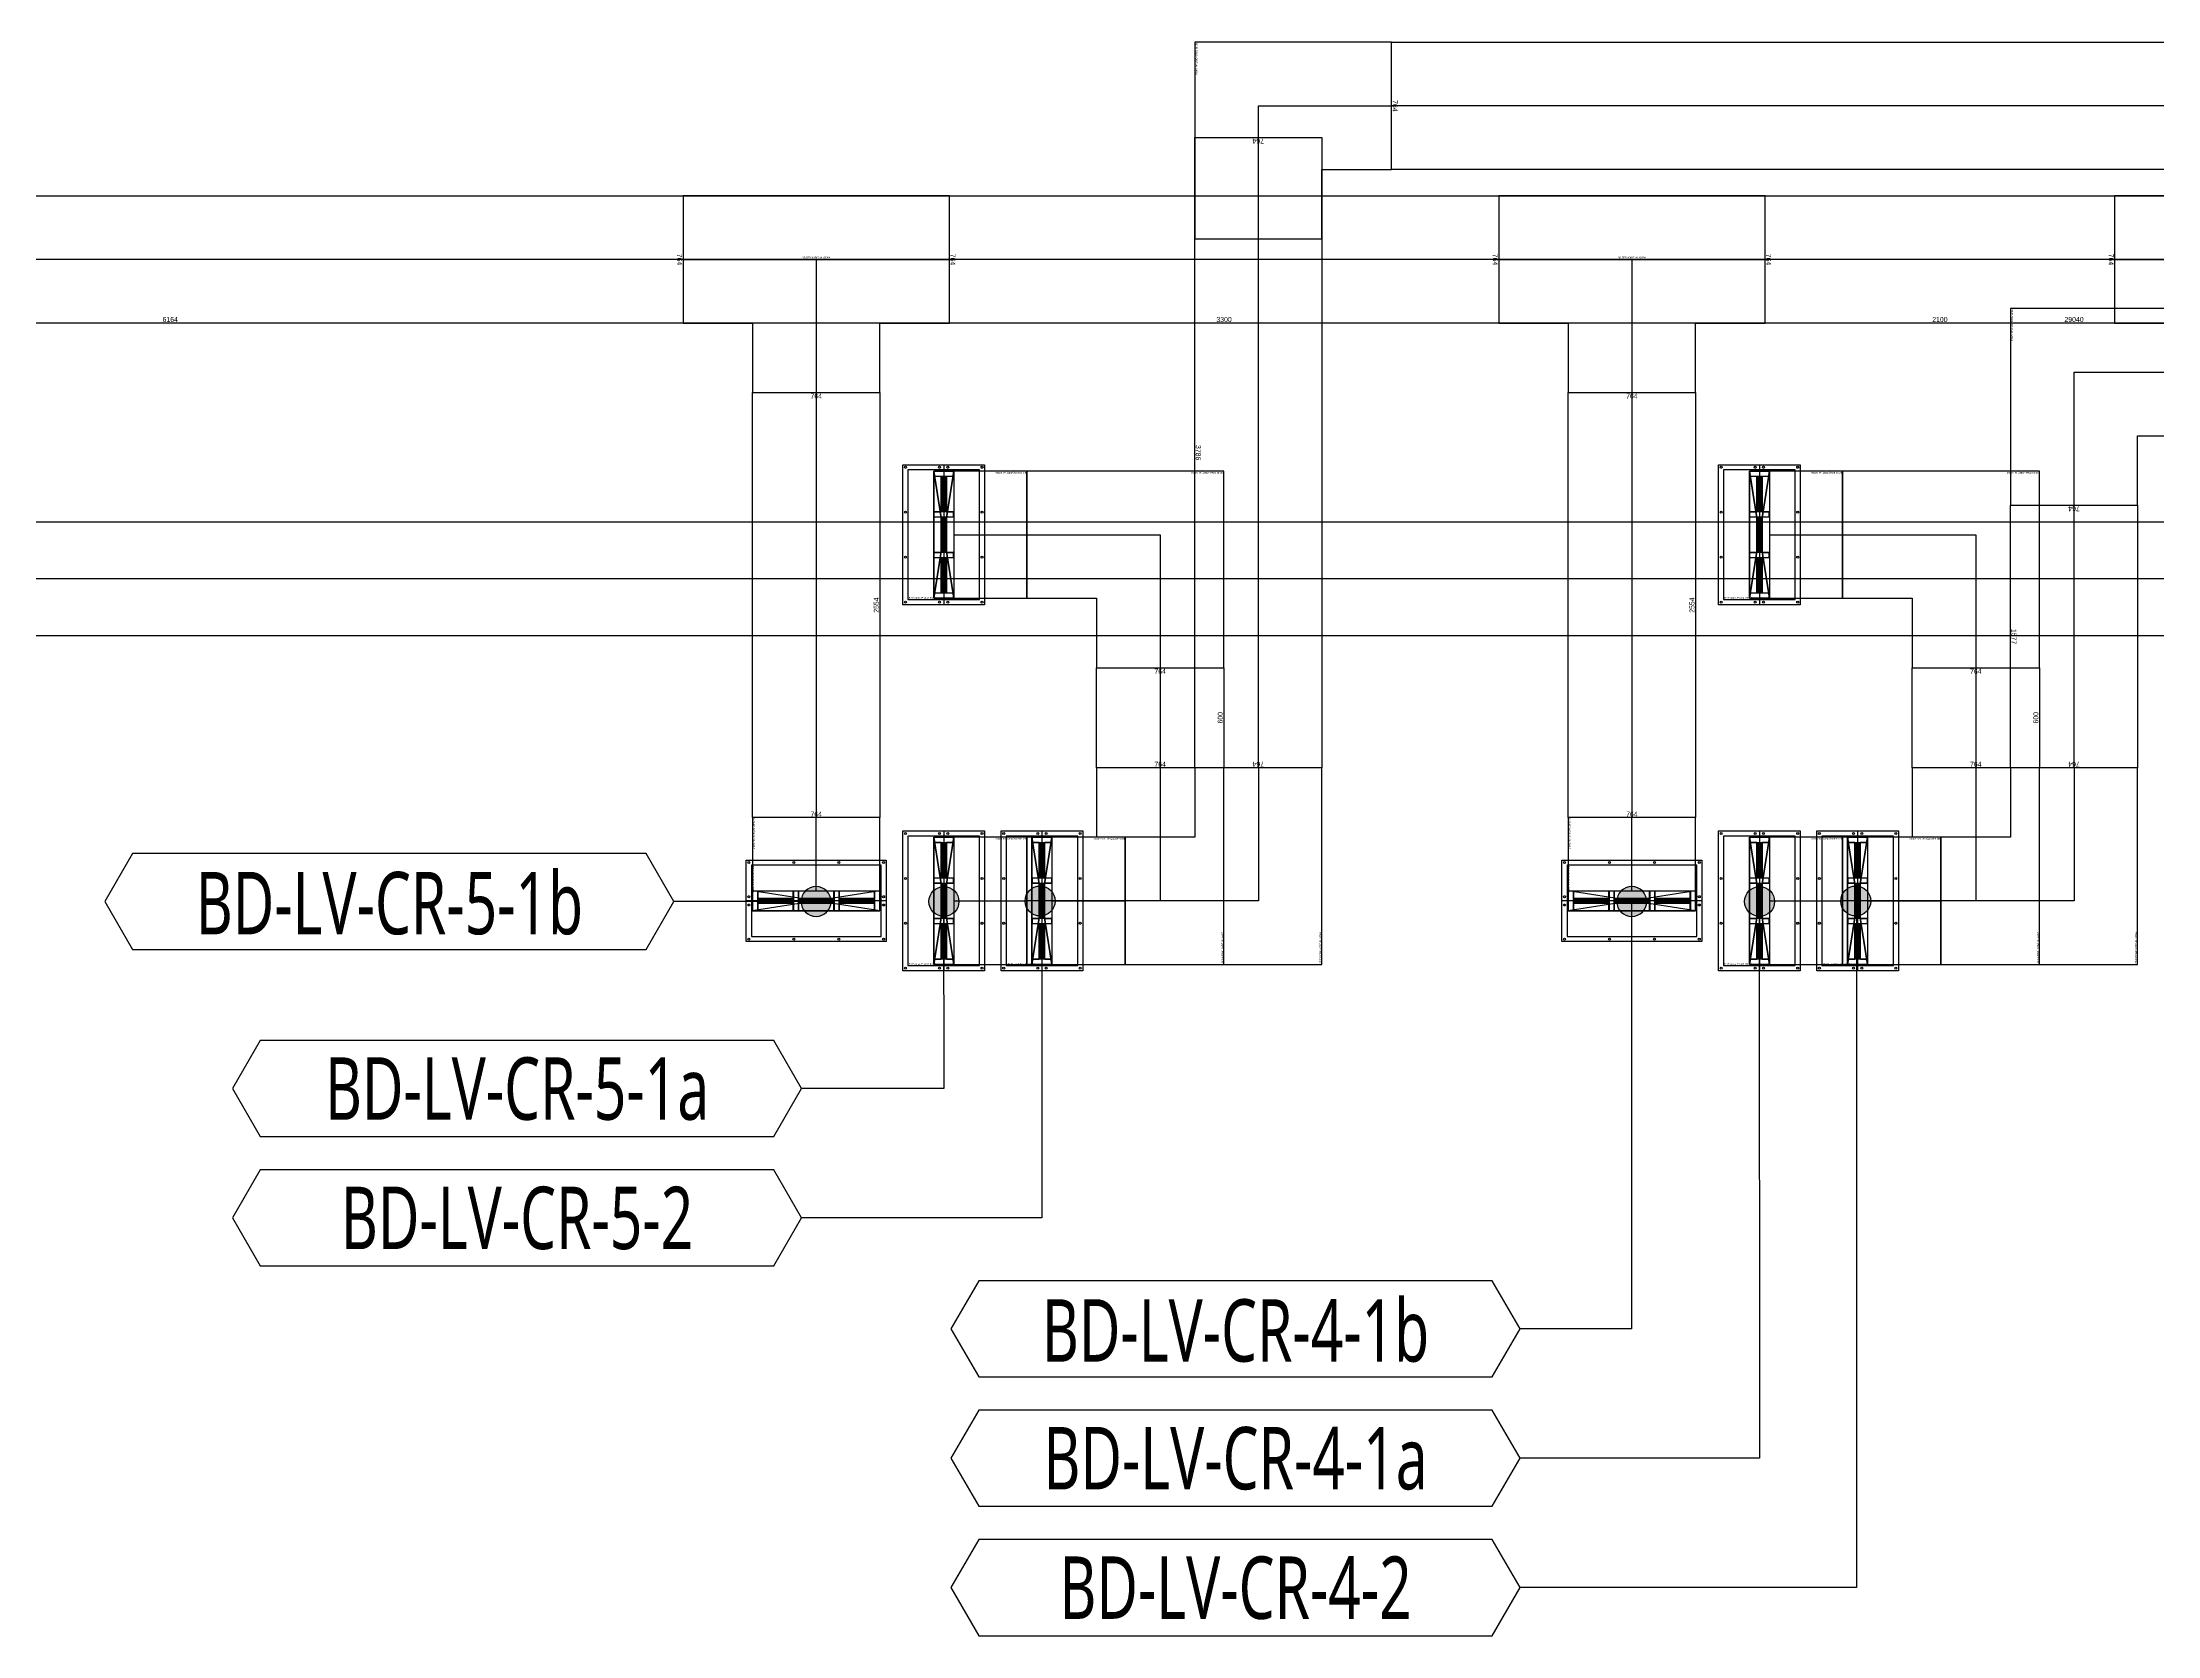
# Model space of a CAD drawing. Header units: millimetres. Extents: x 84228 to 374549, y -351975 to 847575.
# Drawn here: x 106630 to 119338, y 821789 to 831364 of the extents above; entities that cross this region are included whole.
import ezdxf
from ezdxf.enums import TextEntityAlignment as Align

# ---------------------------------------------------------------- set-up
doc = ezdxf.new("R2010")
doc.units = ezdxf.units.MM
doc.header["$LTSCALE"] = 150
doc.layers.get('Defpoints').update_dxf_attribs({"color": 150})
for name, color, linetype in [('-----27 Bus Duct_LV_380-220V', 200, 'Continuous'), ('-----27 Bus Duct_LV_380-220V_LOAD BANK', 7, 'Continuous'), ('-----27 Bus Duct_LV_380-220V_UT', 41, 'Continuous'), ('-----27 Bus Duct_LV_380-220V_UT B', 71, 'Continuous'), ('-----99 Cable Schedule', 2, 'Continuous')]:
    doc.layers.add(name, color=color, linetype=linetype)
doc.styles.add('DH', font='malgun.ttf')
doc.styles.add('ELEC', font='Dotum.ttf')
doc.styles.get("Standard").update_dxf_attribs({"font": 'Dotum.ttf'})
doc.dimstyles.new('전기통신참고용-치수', dxfattribs={"dimscale": 15, "dimtxt": 2, "dimasz": 0, "dimexe": 0, "dimexo": 0, "dimgap": 0.4, "dimtad": 4, "dimdec": 0, "dimzin": 0, "dimdsep": 46, "dimtxsty": 'Standard', "dimblk": 'NONE', "dimcen": 0, "dimse1": 1, "dimse2": 1, "dimsd1": 1, "dimsd2": 1, "dimclrd": 8, "dimclre": 8, "dimclrt": 8, "dimadec": 0, "dimazin": 0, "dimtfac": 1, "dimtdec": 0, "dimtix": 1, "dimtmove": 2, "dimatfit": 0, "dimldrblk": 'NONE', "dimfxl": 2, "dimtolj": 1, "dimtzin": 0, "dimarcsym": 0})

# ---------------------------------------------------------------- blocks, each defined once
blk = doc.blocks.new('*D467')
at = {"layer": 'Defpoints', "color": 0, "transparency": 16777216}
for p in [(764, 30485), (764, 30485), (764, 1445)]:
    blk.add_point(p, dxfattribs=at)
at = {"color": 0, "transparency": 16777216, "insert": (743, 15965), "char_height": 30, "attachment_point": 5, "rotation": 90}
blk.add_mtext('\\A1;{\\C0;29040}', dxfattribs=at)
blk = doc.blocks.new('_None')
blk = doc.blocks.new('*D662')
at = {"layer": 'Defpoints', "color": 0, "transparency": 16777216}
for p in [(0, 8964), (764, 8964), (764, 8964)]:
    blk.add_point(p, dxfattribs=at)
at = {"color": 0, "transparency": 16777216, "insert": (382, 8942), "char_height": 30, "attachment_point": 5}
blk.add_mtext('\\A1;{\\C0;764}', dxfattribs=at)
blk = doc.blocks.new('*D663')
at = {"layer": 'Defpoints', "color": 0, "transparency": 16777216}
for p in [(764, 8964), (764, 8964), (764, 2800)]:
    blk.add_point(p, dxfattribs=at)
at = {"color": 0, "transparency": 16777216, "insert": (743, 5882), "char_height": 30, "attachment_point": 5, "rotation": 90}
blk.add_mtext('\\A1;{\\C0;6164}', dxfattribs=at)
blk = doc.blocks.new('*D664')
at = {"layer": 'Defpoints', "color": 0, "transparency": 16777216}
for p in [(0, 2800), (764, 2800), (764, 2800)]:
    blk.add_point(p, dxfattribs=at)
at = {"color": 0, "transparency": 16777216, "insert": (382, 2821), "char_height": 30, "attachment_point": 5}
blk.add_mtext('\\A1;{\\C0;764}', dxfattribs=at)
blk = doc.blocks.new('*U593')
at = {"color": 1}
blk.add_line((343, 9979.5), (343, -24216), dxfattribs=at)
at = {"color": 0}
blk.add_lwpolyline([(686, -24216), (0, -24216), (0, 9979.5), (686, 9979.5)], close=True, dxfattribs=at)
blk = doc.blocks.new('*U5')
at = {"color": 1}
for p, q in [((60, 382), (-60, -382)), ((-60, 382), (60, -382))]:
    blk.add_line(p, q, dxfattribs=at)
at = {"color": 0}
blk.add_line((0, 420.5), (0, -420.5), dxfattribs=at)
for points in [[(245, -420.5), (-245, -420.5), (-245, 420.5), (245, 420.5)], [(-215, -389.5), (215, -389.5), (215, 389.5), (-215, 389.5)]]:
    blk.add_lwpolyline(points, close=True, dxfattribs=at)
at = {"color": 1}
blk.add_lwpolyline([(60, -382), (-60, -382), (-60, 382), (60, 382)], close=True, dxfattribs=at)
for points in [[(-60, 136, -0.41421356), (-58, 138), (-17.2, 138, 0.41421356), (-16.2, 139), (-16.2, 349, 0.41421356), (-17.2, 350), (-58, 350, -0.41421356), (-60, 352), (-60, 382, -0.41421356), (-59, 381), (-59, 352, 0.41421356), (-58, 351), (58, 351, 0.41421356), (59, 352), (59, 381, -0.41421356), (60, 382), (60, 352, -0.41421356), (58, 350), (17.2, 350, 0.41421356), (16.2, 349), (16.2, 139, 0.41421356), (17.2, 138), (58, 138, -0.41421356), (60, 136), (60, 124, -0.41421356), (59, 125), (59, 136, 0.41421356), (58, 137), (-58, 137, 0.41421356), (-59, 136), (-59, 125, -0.41421356), (-60, 124), (-60, 124), (-60, 124), (-60, 124)], [(-15.2, 139), (-15.2, 349, -0.41421356), (-14.2, 350), (14.2, 350, -0.41421356), (15.2, 349), (15.2, 139, -0.41421356), (14.2, 138), (-14.2, 138, -0.41421356)], [(-14.2, 140), (-14.2, 348, -0.41421356), (-13.2, 349), (-8.85, 349, -0.41421356), (-7.85, 348), (-7.85, 140, -0.41421356), (-8.85, 139), (-13.2, 139, -0.41421356)], [(-6.85, 140), (-6.85, 348, -0.41421356), (-5.85, 349), (-1.5, 349, -0.41421356), (-0.5, 348), (-0.5, 140, -0.41421356), (-1.5, 139), (-5.85, 139, -0.41421356)], [(0.5, 140), (0.5, 348, -0.41421356), (1.5, 349), (5.85, 349, -0.41421356), (6.85, 348), (6.85, 140, -0.41421356), (5.85, 139), (1.5, 139, -0.41421356)], [(7.85, 140), (7.85, 348, -0.41421356), (8.85, 349), (13.2, 349, -0.41421356), (14.2, 348), (14.2, 140, -0.41421356), (13.2, 139), (8.85, 139, -0.41421356)], [(-60, -108, -0.41421356), (-58, -106), (-17.2, -106, 0.41421356), (-16.2, -105), (-16.2, 105, 0.41421356), (-17.2, 106), (-58, 106, -0.41421356), (-60, 108), (-60, 122, -0.41421356), (-59, 121), (-59, 108, 0.41421356), (-58, 107), (58, 107, 0.41421356), (59, 108), (59, 121, -0.41421356), (60, 122), (60, 108, -0.41421356), (58, 106), (17.2, 106, 0.41421356), (16.2, 105), (16.2, -105, 0.41421356), (17.2, -106), (58, -106, -0.41421356), (60, -108), (60, -121, -0.41421356), (59, -120), (59, -108, 0.41421356), (58, -107), (-58, -107, 0.41421356), (-59, -108), (-59, -120, -0.41421356), (-60, -121), (-60, -121), (-60, -121), (-60, -121)], [(-15.2, -105), (-15.2, 105, -0.41421356), (-14.2, 106), (14.2, 106, -0.41421356), (15.2, 105), (15.2, -105, -0.41421356), (14.2, -106), (-14.2, -106, -0.41421356)], [(-14.2, -104), (-14.2, 104, -0.41421356), (-13.2, 105), (-8.85, 105, -0.41421356), (-7.85, 104), (-7.85, -104, -0.41421356), (-8.85, -105), (-13.2, -105, -0.41421356)], [(-6.85, -104), (-6.85, 104, -0.41421356), (-5.85, 105), (-1.5, 105, -0.41421356), (-0.5, 104), (-0.5, -104, -0.41421356), (-1.5, -105), (-5.85, -105, -0.41421356)], [(0.5, -104), (0.5, 104, -0.41421356), (1.5, 105), (5.85, 105, -0.41421356), (6.85, 104), (6.85, -104, -0.41421356), (5.85, -105), (1.5, -105, -0.41421356)], [(7.85, -104), (7.85, 104, -0.41421356), (8.85, 105), (13.2, 105, -0.41421356), (14.2, 104), (14.2, -104, -0.41421356), (13.2, -105), (8.85, -105, -0.41421356)], [(-60, -352, -0.41421356), (-58, -350), (-17.2, -350, 0.41421356), (-16.2, -349), (-16.2, -139, 0.41421356), (-17.2, -138), (-58, -138, -0.41421356), (-60, -136), (-60, -123, -0.41421356), (-59, -124), (-59, -136, 0.41421356), (-58, -137), (58, -137, 0.41421356), (59, -136), (59, -124, -0.41421356), (60, -123), (60, -136, -0.41421356), (58, -138), (17.2, -138, 0.41421356), (16.2, -139), (16.2, -349, 0.41421356), (17.2, -350), (58, -350, -0.41421356), (60, -352), (60, -382, -0.41421356), (59, -381), (59, -352, 0.41421356), (58, -351), (-58, -351, 0.41421356), (-59, -352), (-59, -381, -0.41421356), (-60, -382), (-60, -382), (-60, -382), (-60, -382)], [(-15.2, -349), (-15.2, -139, -0.41421356), (-14.2, -138), (14.2, -138, -0.41421356), (15.2, -139), (15.2, -349, -0.41421356), (14.2, -350), (-14.2, -350, -0.41421356)], [(-14.2, -348), (-14.2, -140, -0.41421356), (-13.2, -139), (-8.85, -139, -0.41421356), (-7.85, -140), (-7.85, -348, -0.41421356), (-8.85, -349), (-13.2, -349, -0.41421356)], [(-6.85, -348), (-6.85, -140, -0.41421356), (-5.85, -139), (-1.5, -139, -0.41421356), (-0.5, -140), (-0.5, -348, -0.41421356), (-1.5, -349), (-5.85, -349, -0.41421356)], [(0.5, -348), (0.5, -140, -0.41421356), (1.5, -139), (5.85, -139, -0.41421356), (6.85, -140), (6.85, -348, -0.41421356), (5.85, -349), (1.5, -349, -0.41421356)], [(7.85, -348), (7.85, -140, -0.41421356), (8.85, -139), (13.2, -139, -0.41421356), (14.2, -140), (14.2, -348, -0.41421356), (13.2, -349), (8.85, -349, -0.41421356)]]:
    blk.add_lwpolyline(points, format="xyb", close=True, dxfattribs=at)
at = {"color": 0}
for centre in [(-230, 405), (-25, 405), (25, 405), (230, 405), (-230, 135), (230, 135), (-230, -135), (230, -135), (-230, -405), (-25, -405), (25, -405), (230, -405)]:
    blk.add_circle(centre, 6, dxfattribs=at)
at = {"color": 0, "style": 'ELEC'}
blk.add_text('BD Flanged End-AL 6300A', height=10, dxfattribs=at).set_placement((-210, -379.5), align=Align.MIDDLE_LEFT)
blk = doc.blocks.new('*U7')
at = {"color": 1}
for p, q in [((340, 382), (220, -382)), ((220, 382), (340, -382))]:
    blk.add_line(p, q, dxfattribs=at)
at = {"color": 0}
blk.add_lwpolyline([(-220, -382), (220, -382), (220, 382), (-220, 382)], close=True, dxfattribs=at)
blk.add_lwpolyline([(220, -382), (340, -382), (340, 382), (220, 382)], dxfattribs=at)
at = {"color": 1}
for points in [[(220, 136, -0.41421356), (222, 138), (262.8, 138, 0.41421356), (263.8, 139), (263.8, 349, 0.41421356), (262.8, 350), (222, 350, -0.41421356), (220, 352), (220, 382, -0.41421356), (221, 381), (221, 352, 0.41421356), (222, 351), (338, 351, 0.41421356), (339, 352), (339, 381, -0.41421356), (340, 382), (340, 352, -0.41421356), (338, 350), (297.2, 350, 0.41421356), (296.2, 349), (296.2, 139, 0.41421356), (297.2, 138), (338, 138, -0.41421356), (340, 136), (340, 124, -0.41421356), (339, 125), (339, 136, 0.41421356), (338, 137), (222, 137, 0.41421356), (221, 136), (221, 125, -0.41421356), (220, 124), (220, 124), (220, 124), (220, 124)], [(264.8, 139), (264.8, 349, -0.41421356), (265.8, 350), (294.2, 350, -0.41421356), (295.2, 349), (295.2, 139, -0.41421356), (294.2, 138), (265.8, 138, -0.41421356)], [(265.8, 140), (265.8, 348, -0.41421356), (266.8, 349), (271.15, 349, -0.41421356), (272.15, 348), (272.15, 140, -0.41421356), (271.15, 139), (266.8, 139, -0.41421356)], [(273.15, 140), (273.15, 348, -0.41421356), (274.15, 349), (278.5, 349, -0.41421356), (279.5, 348), (279.5, 140, -0.41421356), (278.5, 139), (274.15, 139, -0.41421356)], [(280.5, 140), (280.5, 348, -0.41421356), (281.5, 349), (285.85, 349, -0.41421356), (286.85, 348), (286.85, 140, -0.41421356), (285.85, 139), (281.5, 139, -0.41421356)], [(287.85, 140), (287.85, 348, -0.41421356), (288.85, 349), (293.2, 349, -0.41421356), (294.2, 348), (294.2, 140, -0.41421356), (293.2, 139), (288.85, 139, -0.41421356)], [(220, -108, -0.41421356), (222, -106), (262.8, -106, 0.41421356), (263.8, -105), (263.8, 105, 0.41421356), (262.8, 106), (222, 106, -0.41421356), (220, 108), (220, 122, -0.41421356), (221, 121), (221, 108, 0.41421356), (222, 107), (338, 107, 0.41421356), (339, 108), (339, 121, -0.41421356), (340, 122), (340, 108, -0.41421356), (338, 106), (297.2, 106, 0.41421356), (296.2, 105), (296.2, -105, 0.41421356), (297.2, -106), (338, -106, -0.41421356), (340, -108), (340, -121, -0.41421356), (339, -120), (339, -108, 0.41421356), (338, -107), (222, -107, 0.41421356), (221, -108), (221, -120, -0.41421356), (220, -121), (220, -121), (220, -121), (220, -121)], [(264.8, -105), (264.8, 105, -0.41421356), (265.8, 106), (294.2, 106, -0.41421356), (295.2, 105), (295.2, -105, -0.41421356), (294.2, -106), (265.8, -106, -0.41421356)], [(265.8, -104), (265.8, 104, -0.41421356), (266.8, 105), (271.15, 105, -0.41421356), (272.15, 104), (272.15, -104, -0.41421356), (271.15, -105), (266.8, -105, -0.41421356)], [(273.15, -104), (273.15, 104, -0.41421356), (274.15, 105), (278.5, 105, -0.41421356), (279.5, 104), (279.5, -104, -0.41421356), (278.5, -105), (274.15, -105, -0.41421356)], [(280.5, -104), (280.5, 104, -0.41421356), (281.5, 105), (285.85, 105, -0.41421356), (286.85, 104), (286.85, -104, -0.41421356), (285.85, -105), (281.5, -105, -0.41421356)], [(287.85, -104), (287.85, 104, -0.41421356), (288.85, 105), (293.2, 105, -0.41421356), (294.2, 104), (294.2, -104, -0.41421356), (293.2, -105), (288.85, -105, -0.41421356)], [(220, -352, -0.41421356), (222, -350), (262.8, -350, 0.41421356), (263.8, -349), (263.8, -139, 0.41421356), (262.8, -138), (222, -138, -0.41421356), (220, -136), (220, -123, -0.41421356), (221, -124), (221, -136, 0.41421356), (222, -137), (338, -137, 0.41421356), (339, -136), (339, -124, -0.41421356), (340, -123), (340, -136, -0.41421356), (338, -138), (297.2, -138, 0.41421356), (296.2, -139), (296.2, -349, 0.41421356), (297.2, -350), (338, -350, -0.41421356), (340, -352), (340, -382, -0.41421356), (339, -381), (339, -352, 0.41421356), (338, -351), (222, -351, 0.41421356), (221, -352), (221, -381, -0.41421356), (220, -382), (220, -382), (220, -382), (220, -382)], [(264.8, -349), (264.8, -139, -0.41421356), (265.8, -138), (294.2, -138, -0.41421356), (295.2, -139), (295.2, -349, -0.41421356), (294.2, -350), (265.8, -350, -0.41421356)], [(265.8, -348), (265.8, -140, -0.41421356), (266.8, -139), (271.15, -139, -0.41421356), (272.15, -140), (272.15, -348, -0.41421356), (271.15, -349), (266.8, -349, -0.41421356)], [(273.15, -348), (273.15, -140, -0.41421356), (274.15, -139), (278.5, -139, -0.41421356), (279.5, -140), (279.5, -348, -0.41421356), (278.5, -349), (274.15, -349, -0.41421356)], [(280.5, -348), (280.5, -140, -0.41421356), (281.5, -139), (285.85, -139, -0.41421356), (286.85, -140), (286.85, -348, -0.41421356), (285.85, -349), (281.5, -349, -0.41421356)], [(287.85, -348), (287.85, -140, -0.41421356), (288.85, -139), (293.2, -139, -0.41421356), (294.2, -140), (294.2, -348, -0.41421356), (293.2, -349), (288.85, -349, -0.41421356)]]:
    blk.add_lwpolyline(points, format="xyb", close=True, dxfattribs=at)
blk.add_lwpolyline([(220, 0), (-220, 0)], dxfattribs=at)
at = {"color": 0, "style": 'ELEC'}
blk.add_text('BD ELBOW(VERT)-AL 6300A', height=10, dxfattribs=at).set_placement((-215, -372), align=Align.MIDDLE_LEFT)
blk = doc.blocks.new('*U15')
at = {"color": 0}
blk.add_lwpolyline([(-382, -382), (800, -382), (800, 382), (382, 382), (382, 800), (-382, 800)], close=True, dxfattribs=at)
at = {"color": 1}
blk.add_lwpolyline([(800, 0), (0, 0), (0, 800)], dxfattribs=at)
at = {"color": 0, "style": 'ELEC'}
blk.add_text('BD ELBOW(HORIZ)-AL 6300A', height=10, dxfattribs=at).set_placement((-377, -372), align=Align.MIDDLE_LEFT)
blk = doc.blocks.new('*D562')
at = {"layer": 'Defpoints', "color": 0, "transparency": 16777216}
for p in [(0, 3950), (764, 3950), (764, 3950)]:
    blk.add_point(p, dxfattribs=at)
at = {"color": 0, "transparency": 16777216, "insert": (382, 3929), "char_height": 30, "attachment_point": 5}
blk.add_mtext('\\A1;{\\C0;764}', dxfattribs=at)
blk = doc.blocks.new('*D563')
at = {"layer": 'Defpoints', "color": 0, "transparency": 16777216}
for p in [(764, 3950), (764, 3950), (764, 3350)]:
    blk.add_point(p, dxfattribs=at)
at = {"color": 0, "transparency": 16777216, "insert": (743, 3650), "char_height": 30, "attachment_point": 5, "rotation": 90}
blk.add_mtext('\\A1;{\\C0;600}', dxfattribs=at)
blk = doc.blocks.new('*D564')
at = {"layer": 'Defpoints', "color": 0, "transparency": 16777216}
for p in [(0, 3350), (764, 3350), (764, 3350)]:
    blk.add_point(p, dxfattribs=at)
at = {"color": 0, "transparency": 16777216, "insert": (382, 3371), "char_height": 30, "attachment_point": 5}
blk.add_mtext('\\A1;{\\C0;764}', dxfattribs=at)
blk = doc.blocks.new('A$C9a0ab699')
h = blk.add_hatch(color=0)
edge = h.paths.add_edge_path()
edge.add_arc((0, 0), 64, 720, 1080, ccw=False)
at = {"color": 0}
blk.add_circle((0, 0), 64, dxfattribs=at)
blk = doc.blocks.new('*D570')
at = {"layer": 'Defpoints', "color": 0, "transparency": 16777216}
for p in [(0, 6175), (764, 6175), (764, 6175)]:
    blk.add_point(p, dxfattribs=at)
at = {"color": 0, "transparency": 16777216, "insert": (382, 6154), "char_height": 30, "attachment_point": 5}
blk.add_mtext('\\A1;{\\C0;764}', dxfattribs=at)
blk = doc.blocks.new('*D571')
at = {"layer": 'Defpoints', "color": 0, "transparency": 16777216}
for p in [(764, 6175), (764, 6175), (764, 4598)]:
    blk.add_point(p, dxfattribs=at)
at = {"color": 0, "transparency": 16777216, "insert": (743, 5387), "char_height": 30, "attachment_point": 5, "rotation": 90}
blk.add_mtext('\\A1;{\\C0;1577}', dxfattribs=at)
blk = doc.blocks.new('*D572')
at = {"layer": 'Defpoints', "color": 0, "transparency": 16777216}
for p in [(0, 4598), (764, 4598), (764, 4598)]:
    blk.add_point(p, dxfattribs=at)
at = {"color": 0, "transparency": 16777216, "insert": (382, 4619), "char_height": 30, "attachment_point": 5}
blk.add_mtext('\\A1;{\\C0;764}', dxfattribs=at)
blk = doc.blocks.new('*D582')
at = {"layer": 'Defpoints', "color": 0, "transparency": 16777216}
for p in [(0, 11112), (764, 11112), (764, 11112)]:
    blk.add_point(p, dxfattribs=at)
at = {"color": 0, "transparency": 16777216, "insert": (382, 11091), "char_height": 30, "attachment_point": 5}
blk.add_mtext('\\A1;{\\C0;764}', dxfattribs=at)
blk = doc.blocks.new('*D583')
at = {"layer": 'Defpoints', "color": 0, "transparency": 16777216}
for p in [(764, 11112), (764, 11112), (764, 931)]:
    blk.add_point(p, dxfattribs=at)
at = {"color": 0, "transparency": 16777216, "insert": (743, 6022), "char_height": 30, "attachment_point": 5, "rotation": 90}
blk.add_mtext('\\A1;{\\C0;10181}', dxfattribs=at)
blk = doc.blocks.new('*D584')
at = {"layer": 'Defpoints', "color": 0, "transparency": 16777216}
for p in [(0, 931), (764, 931), (764, 931)]:
    blk.add_point(p, dxfattribs=at)
at = {"color": 0, "transparency": 16777216, "insert": (382, 953), "char_height": 30, "attachment_point": 5}
blk.add_mtext('\\A1;{\\C0;764}', dxfattribs=at)
blk = doc.blocks.new('*U21')
at = {"color": 0}
blk.add_lwpolyline([(-800, -382), (-382, -382), (-382, -800), (382, -800), (382, -382), (800, -382), (800, 382), (-800, 382)], close=True, dxfattribs=at)
at = {"color": 1}
for points in [[(-800, 0), (800, 0)], [(0, 0), (0, -800)]]:
    blk.add_lwpolyline(points, dxfattribs=at)
at = {"color": 0, "style": 'ELEC'}
blk.add_text('BD TEE(HORIZ)-AL 6300A', height=10, dxfattribs=at).set_placement((0, 10), align=Align.MIDDLE)
blk = doc.blocks.new('*D654')
at = {"layer": 'Defpoints', "color": 0, "transparency": 16777216}
for p in [(0, 6056), (764, 6056), (764, 6056)]:
    blk.add_point(p, dxfattribs=at)
at = {"color": 0, "transparency": 16777216, "insert": (382, 6035), "char_height": 30, "attachment_point": 5}
blk.add_mtext('\\A1;{\\C0;764}', dxfattribs=at)
blk = doc.blocks.new('*D655')
at = {"layer": 'Defpoints', "color": 0, "transparency": 16777216}
for p in [(764, 6056), (764, 6056), (764, 3956)]:
    blk.add_point(p, dxfattribs=at)
at = {"color": 0, "transparency": 16777216, "insert": (743, 5006), "char_height": 30, "attachment_point": 5, "rotation": 90}
blk.add_mtext('\\A1;{\\C0;2100}', dxfattribs=at)
blk = doc.blocks.new('*D656')
at = {"layer": 'Defpoints', "color": 0, "transparency": 16777216}
for p in [(0, 3956), (764, 3956), (764, 3956)]:
    blk.add_point(p, dxfattribs=at)
at = {"color": 0, "transparency": 16777216, "insert": (382, 3977), "char_height": 30, "attachment_point": 5}
blk.add_mtext('\\A1;{\\C0;764}', dxfattribs=at)
blk = doc.blocks.new('*D646')
at = {"layer": 'Defpoints', "color": 0, "transparency": 16777216}
for p in [(0, 7699), (764, 7699), (764, 7699)]:
    blk.add_point(p, dxfattribs=at)
at = {"color": 0, "transparency": 16777216, "insert": (382, 7678), "char_height": 30, "attachment_point": 5}
blk.add_mtext('\\A1;{\\C0;764}', dxfattribs=at)
blk = doc.blocks.new('*D647')
at = {"layer": 'Defpoints', "color": 0, "transparency": 16777216}
for p in [(764, 7699), (764, 7699), (764, 5145)]:
    blk.add_point(p, dxfattribs=at)
at = {"color": 0, "transparency": 16777216, "insert": (743, 6422), "char_height": 30, "attachment_point": 5, "rotation": 90}
blk.add_mtext('\\A1;{\\C0;2554}', dxfattribs=at)
blk = doc.blocks.new('*D648')
at = {"layer": 'Defpoints', "color": 0, "transparency": 16777216}
for p in [(0, 5145), (764, 5145), (764, 5145)]:
    blk.add_point(p, dxfattribs=at)
at = {"color": 0, "transparency": 16777216, "insert": (382, 5166), "char_height": 30, "attachment_point": 5}
blk.add_mtext('\\A1;{\\C0;764}', dxfattribs=at)
blk = doc.blocks.new('*D666')
at = {"layer": 'Defpoints', "color": 0, "transparency": 16777216}
for p in [(0, 6056), (764, 6056), (764, 6056)]:
    blk.add_point(p, dxfattribs=at)
at = {"color": 0, "transparency": 16777216, "insert": (382, 6035), "char_height": 30, "attachment_point": 5}
blk.add_mtext('\\A1;{\\C0;764}', dxfattribs=at)
blk = doc.blocks.new('*D667')
at = {"layer": 'Defpoints', "color": 0, "transparency": 16777216}
for p in [(764, 6056), (764, 6056), (764, 2756)]:
    blk.add_point(p, dxfattribs=at)
at = {"color": 0, "transparency": 16777216, "insert": (743, 4406), "char_height": 30, "attachment_point": 5, "rotation": 90}
blk.add_mtext('\\A1;{\\C0;3300}', dxfattribs=at)
blk = doc.blocks.new('*D668')
at = {"layer": 'Defpoints', "color": 0, "transparency": 16777216}
for p in [(0, 2756), (764, 2756), (764, 2756)]:
    blk.add_point(p, dxfattribs=at)
at = {"color": 0, "transparency": 16777216, "insert": (382, 2777), "char_height": 30, "attachment_point": 5}
blk.add_mtext('\\A1;{\\C0;764}', dxfattribs=at)
blk = doc.blocks.new('*D658')
at = {"layer": 'Defpoints', "color": 0, "transparency": 16777216}
for p in [(0, 6175), (764, 6175), (764, 6175)]:
    blk.add_point(p, dxfattribs=at)
at = {"color": 0, "transparency": 16777216, "insert": (382, 6154), "char_height": 30, "attachment_point": 5}
blk.add_mtext('\\A1;{\\C0;764}', dxfattribs=at)
blk = doc.blocks.new('*D659')
at = {"layer": 'Defpoints', "color": 0, "transparency": 16777216}
for p in [(764, 6175), (764, 6175), (764, 2389)]:
    blk.add_point(p, dxfattribs=at)
at = {"color": 0, "transparency": 16777216, "insert": (743, 4282), "char_height": 30, "attachment_point": 5, "rotation": 90}
blk.add_mtext('\\A1;{\\C0;3786}', dxfattribs=at)
blk = doc.blocks.new('*D660')
at = {"layer": 'Defpoints', "color": 0, "transparency": 16777216}
for p in [(0, 2389), (764, 2389), (764, 2389)]:
    blk.add_point(p, dxfattribs=at)
at = {"color": 0, "transparency": 16777216, "insert": (382, 2410), "char_height": 30, "attachment_point": 5}
blk.add_mtext('\\A1;{\\C0;764}', dxfattribs=at)
blk = doc.blocks.new('*U465')
at = {"color": 1}
blk.add_line((382, 30484.9), (382, 1445.4), dxfattribs=at)
at = {"color": 0}
blk.add_lwpolyline([(764, 1445.4), (0, 1445.4), (0, 30484.9), (764, 30484.9)], close=True, dxfattribs=at)
dim = blk.add_linear_dim(base=(764, 30484.9294), p1=(764, 1445.4291), p2=(764, 30484.9294), angle=90, text='{\\C0;<>}', dimstyle='전기통신참고용-치수', override={"dimtad": 1, "dimtxsty": 'Standard', "dimclrd": 0, "dimclre": 0, "dimclrt": 0}, dxfattribs=at)
dim.commit()
dim.dimension.update_dxf_attribs({"geometry": '*D467', "text_midpoint": (742.9796, 15965.1792)})
blk = doc.blocks.new('*U661')
at = {"color": 1}
blk.add_line((382, 8963.5), (382, 2800), dxfattribs=at)
at = {"color": 0}
blk.add_lwpolyline([(764, 2800), (0, 2800), (0, 8963.5), (764, 8963.5)], close=True, dxfattribs=at)
for base, p1, p2, override, picture, middle in [((764, 8963.5), (0, 8963.5), (764, 8963.5), {"dimtxsty": 'Standard', "dimclrd": 0, "dimclre": 0, "dimclrt": 0}, '*D662', (382, 8942.5)), ((764, 2800), (0, 2800), (764, 2800), {"dimtad": 1, "dimtxsty": 'Standard', "dimclrd": 0, "dimclre": 0, "dimclrt": 0}, '*D664', (382, 2821))]:
    dim = blk.add_linear_dim(base=base, p1=p1, p2=p2, text='{\\C0;<>}', dimstyle='전기통신참고용-치수', override=override, dxfattribs=at)
    dim.commit()
    dim.dimension.update_dxf_attribs({"geometry": picture, "text_midpoint": middle})
dim = blk.add_linear_dim(base=(764, 8963.5003), p1=(764, 2800), p2=(764, 8963.5003), angle=90, text='{\\C0;<>}', dimstyle='전기통신참고용-치수', override={"dimtad": 1, "dimtxsty": 'Standard', "dimclrd": 0, "dimclre": 0, "dimclrt": 0}, dxfattribs=at)
dim.commit()
dim.dimension.update_dxf_attribs({"geometry": '*D663', "text_midpoint": (742.9796, 5881.7501)})
blk = doc.blocks.new('*U561')
at = {"color": 1}
blk.add_line((382, 3950), (382, 3350), dxfattribs=at)
at = {"color": 0}
blk.add_lwpolyline([(764, 3350), (0, 3350), (0, 3950), (764, 3950)], close=True, dxfattribs=at)
for base, p1, p2, override, picture, middle in [((764, 3950), (0, 3950), (764, 3950), {"dimtxsty": 'Standard', "dimclrd": 0, "dimclre": 0, "dimclrt": 0}, '*D562', (382, 3929)), ((764, 3350), (0, 3350), (764, 3350), {"dimtad": 1, "dimtxsty": 'Standard', "dimclrd": 0, "dimclre": 0, "dimclrt": 0}, '*D564', (382, 3371))]:
    dim = blk.add_linear_dim(base=base, p1=p1, p2=p2, text='{\\C0;<>}', dimstyle='전기통신참고용-치수', override=override, dxfattribs=at)
    dim.commit()
    dim.dimension.update_dxf_attribs({"geometry": picture, "text_midpoint": middle})
dim = blk.add_linear_dim(base=(764, 3950), p1=(764, 3350), p2=(764, 3950), angle=90, text='{\\C0;<>}', dimstyle='전기통신참고용-치수', override={"dimtad": 1, "dimtxsty": 'Standard', "dimclrd": 0, "dimclre": 0, "dimclrt": 0}, dxfattribs=at)
dim.commit()
dim.dimension.update_dxf_attribs({"geometry": '*D563', "text_midpoint": (743, 3650)})
blk = doc.blocks.new('*U569')
at = {"color": 1}
blk.add_line((382, 6175), (382, 4598.1), dxfattribs=at)
at = {"color": 0}
blk.add_lwpolyline([(764, 4598.1), (0, 4598.1), (0, 6175), (764, 6175)], close=True, dxfattribs=at)
for base, p1, p2, override, picture, middle in [((764, 6175), (0, 6175), (764, 6175), {"dimtxsty": 'Standard', "dimclrd": 0, "dimclre": 0, "dimclrt": 0}, '*D570', (382, 6154)), ((764, 4598.1), (0, 4598.1), (764, 4598.1), {"dimtad": 1, "dimtxsty": 'Standard', "dimclrd": 0, "dimclre": 0, "dimclrt": 0}, '*D572', (382, 4619.2))]:
    dim = blk.add_linear_dim(base=base, p1=p1, p2=p2, text='{\\C0;<>}', dimstyle='전기통신참고용-치수', override=override, dxfattribs=at)
    dim.commit()
    dim.dimension.update_dxf_attribs({"geometry": picture, "text_midpoint": middle})
dim = blk.add_linear_dim(base=(764, 6175), p1=(764, 4598.1), p2=(764, 6175), angle=90, text='{\\C0;<>}', dimstyle='전기통신참고용-치수', override={"dimtad": 1, "dimtxsty": 'Standard', "dimclrd": 0, "dimclre": 0, "dimclrt": 0}, dxfattribs=at)
dim.commit()
dim.dimension.update_dxf_attribs({"geometry": '*D571', "text_midpoint": (743, 5386.6)})
blk = doc.blocks.new('*U581')
at = {"color": 1}
blk.add_line((382, 11112), (382, 931.5), dxfattribs=at)
at = {"color": 0}
blk.add_lwpolyline([(764, 931.5), (0, 931.5), (0, 11112), (764, 11112)], close=True, dxfattribs=at)
for base, p1, p2, override, picture, middle in [((764, 11112), (0, 11112), (764, 11112), {"dimtxsty": 'Standard', "dimclrd": 0, "dimclre": 0, "dimclrt": 0}, '*D582', (382, 11091)), ((764, 931.5), (0, 931.5), (764, 931.5), {"dimtad": 1, "dimtxsty": 'Standard', "dimclrd": 0, "dimclre": 0, "dimclrt": 0}, '*D584', (382, 952.5))]:
    dim = blk.add_linear_dim(base=base, p1=p1, p2=p2, text='{\\C0;<>}', dimstyle='전기통신참고용-치수', override=override, dxfattribs=at)
    dim.commit()
    dim.dimension.update_dxf_attribs({"geometry": picture, "text_midpoint": middle})
dim = blk.add_linear_dim(base=(764, 11112), p1=(764, 931.5), p2=(764, 11112), angle=90, text='{\\C0;<>}', dimstyle='전기통신참고용-치수', override={"dimtad": 1, "dimtxsty": 'Standard', "dimclrd": 0, "dimclre": 0, "dimclrt": 0}, dxfattribs=at)
dim.commit()
dim.dimension.update_dxf_attribs({"geometry": '*D583', "text_midpoint": (742.9796472, 6021.75)})
blk = doc.blocks.new('*U653')
at = {"color": 1}
blk.add_line((382, 6056), (382, 3956), dxfattribs=at)
at = {"color": 0}
blk.add_lwpolyline([(764, 3956), (0, 3956), (0, 6056), (764, 6056)], close=True, dxfattribs=at)
for base, p1, p2, override, picture, middle in [((764, 6056), (0, 6056), (764, 6056), {"dimtxsty": 'Standard', "dimclrd": 0, "dimclre": 0, "dimclrt": 0}, '*D654', (382, 6035)), ((764, 3956), (0, 3956), (764, 3956), {"dimtad": 1, "dimtxsty": 'Standard', "dimclrd": 0, "dimclre": 0, "dimclrt": 0}, '*D656', (382, 3977))]:
    dim = blk.add_linear_dim(base=base, p1=p1, p2=p2, text='{\\C0;<>}', dimstyle='전기통신참고용-치수', override=override, dxfattribs=at)
    dim.commit()
    dim.dimension.update_dxf_attribs({"geometry": picture, "text_midpoint": middle})
dim = blk.add_linear_dim(base=(764, 6056), p1=(764, 3956), p2=(764, 6056), angle=90, text='{\\C0;<>}', dimstyle='전기통신참고용-치수', override={"dimtad": 1, "dimtxsty": 'Standard', "dimclrd": 0, "dimclre": 0, "dimclrt": 0}, dxfattribs=at)
dim.commit()
dim.dimension.update_dxf_attribs({"geometry": '*D655', "text_midpoint": (743, 5006)})
blk = doc.blocks.new('*U645')
at = {"color": 1}
blk.add_line((382, 7698.7), (382, 5145), dxfattribs=at)
at = {"color": 0}
blk.add_lwpolyline([(764, 5145), (0, 5145), (0, 7698.7), (764, 7698.7)], close=True, dxfattribs=at)
for base, p1, p2, override, picture, middle in [((764, 7698.7), (0, 7698.7), (764, 7698.7), {"dimtxsty": 'Standard', "dimclrd": 0, "dimclre": 0, "dimclrt": 0}, '*D646', (382, 7677.7)), ((764, 5145), (0, 5145), (764, 5145), {"dimtad": 1, "dimtxsty": 'Standard', "dimclrd": 0, "dimclre": 0, "dimclrt": 0}, '*D648', (382, 5166))]:
    dim = blk.add_linear_dim(base=base, p1=p1, p2=p2, text='{\\C0;<>}', dimstyle='전기통신참고용-치수', override=override, dxfattribs=at)
    dim.commit()
    dim.dimension.update_dxf_attribs({"geometry": picture, "text_midpoint": middle})
dim = blk.add_linear_dim(base=(764, 7698.7), p1=(764, 5145), p2=(764, 7698.7), angle=90, text='{\\C0;<>}', dimstyle='전기통신참고용-치수', override={"dimtad": 1, "dimtxsty": 'Standard', "dimclrd": 0, "dimclre": 0, "dimclrt": 0}, dxfattribs=at)
dim.commit()
dim.dimension.update_dxf_attribs({"geometry": '*D647', "text_midpoint": (743, 6421.8)})
blk = doc.blocks.new('*U665')
at = {"color": 1}
blk.add_line((382, 6056), (382, 2756), dxfattribs=at)
at = {"color": 0}
blk.add_lwpolyline([(764, 2756), (0, 2756), (0, 6056), (764, 6056)], close=True, dxfattribs=at)
for base, p1, p2, override, picture, middle in [((764, 6056), (0, 6056), (764, 6056), {"dimtxsty": 'Standard', "dimclrd": 0, "dimclre": 0, "dimclrt": 0}, '*D666', (382, 6035)), ((764, 2756), (0, 2756), (764, 2756), {"dimtad": 1, "dimtxsty": 'Standard', "dimclrd": 0, "dimclre": 0, "dimclrt": 0}, '*D668', (382, 2777))]:
    dim = blk.add_linear_dim(base=base, p1=p1, p2=p2, text='{\\C0;<>}', dimstyle='전기통신참고용-치수', override=override, dxfattribs=at)
    dim.commit()
    dim.dimension.update_dxf_attribs({"geometry": picture, "text_midpoint": middle})
dim = blk.add_linear_dim(base=(764, 6056), p1=(764, 2756), p2=(764, 6056), angle=90, text='{\\C0;<>}', dimstyle='전기통신참고용-치수', override={"dimtad": 1, "dimtxsty": 'Standard', "dimclrd": 0, "dimclre": 0, "dimclrt": 0}, dxfattribs=at)
dim.commit()
dim.dimension.update_dxf_attribs({"geometry": '*D667', "text_midpoint": (743, 4406)})
blk = doc.blocks.new('*U657')
at = {"color": 1}
blk.add_line((382, 6175), (382, 2388.8), dxfattribs=at)
at = {"color": 0}
blk.add_lwpolyline([(764, 2388.8), (0, 2388.8), (0, 6175), (764, 6175)], close=True, dxfattribs=at)
for base, p1, p2, override, picture, middle in [((764, 6175), (0, 6175), (764, 6175), {"dimtxsty": 'Standard', "dimclrd": 0, "dimclre": 0, "dimclrt": 0}, '*D658', (382, 6154)), ((764, 2388.8), (0, 2388.8), (764, 2388.8), {"dimtad": 1, "dimtxsty": 'Standard', "dimclrd": 0, "dimclre": 0, "dimclrt": 0}, '*D660', (382, 2409.8))]:
    dim = blk.add_linear_dim(base=base, p1=p1, p2=p2, text='{\\C0;<>}', dimstyle='전기통신참고용-치수', override=override, dxfattribs=at)
    dim.commit()
    dim.dimension.update_dxf_attribs({"geometry": picture, "text_midpoint": middle})
dim = blk.add_linear_dim(base=(764, 6175), p1=(764, 2388.8), p2=(764, 6175), angle=90, text='{\\C0;<>}', dimstyle='전기통신참고용-치수', override={"dimtad": 1, "dimtxsty": 'Standard', "dimclrd": 0, "dimclre": 0, "dimclrt": 0}, dxfattribs=at)
dim.commit()
dim.dimension.update_dxf_attribs({"geometry": '*D659', "text_midpoint": (743, 4281.9)})

msp = doc.modelspace()

# ---------------------------------------------------------------- linework, layer by layer
at = {"layer": '-----99 Cable Schedule', "color": 1, "elevation": 0}
for points in [[(107172, 826490), (107006, 826201), (107172, 825913), (110257, 825913), (110424, 826201), (110257, 826490)], [(107939, 825366), (107772, 825077), (107939, 824789), (111024, 824789), (111191, 825077), (111024, 825366)], [(107939, 824589), (107772, 824300), (107939, 824011), (111024, 824011), (111191, 824300), (111024, 824589)], [(112255, 823922), (112088, 823633), (112255, 823344), (115340, 823344), (115507, 823633), (115340, 823922)], [(112255, 823144), (112088, 822856), (112255, 822567), (115340, 822567), (115507, 822856), (115340, 823144)], [(112255, 822367), (112088, 822078), (112255, 821789), (115340, 821789), (115507, 822078), (115340, 822367)]]:
    msp.add_lwpolyline(points, close=True, dxfattribs=at)
for points in [[(111278, 826201), (110424, 826201)], [(112635, 826208), (112635, 824300), (111191, 824300)], [(112044, 826205), (112045, 825077), (111191, 825077)], [(117528, 826205), (117528, 822078), (115507, 822078)], [(116944, 826202), (116945, 822856), (115507, 822856)], [(116176, 826198), (116177, 823633), (115507, 823633)]]:
    msp.add_lwpolyline(points, dxfattribs=at)

# ---------------------------------------------------------------- block references
at = {"layer": '-----27 Bus Duct_LV_380-220V'}
for name, p, rotation in [('*U15', (113935, 830982), 270), ('*U581', (113803, 831364), 270), ('*U657', (114317, 833180), 180), ('*U15', (118835, 829382), 270), ('*U7', (112325, 828405), 180), ('*U15', (113345, 828405), 180), ('*U7', (117225, 828405), 180), ('*U15', (118245, 828405), 180), ('*U569', (119217, 833180), 180), ('*U15', (113345, 826205), 90.00000000000001), ('*U15', (113935, 826205), 89.99999999999999), ('*U15', (118245, 826205), 90.00000000000001), ('*U15', (118835, 826205), 89.99999999999999), ('*U7', (112325, 826205), 180), ('*U7', (112915, 826205), 180), ('*U7', (117225, 826205), 180), ('*U7', (117815, 826205), 180)]:
    msp.add_blockref(name, p, dxfattribs=dict(at, rotation=rotation))
for name, p in [('*U5', (112045, 828405)), ('*U5', (116945, 828405)), ('*U561', (112963, 823655)), ('*U561', (117863, 823655)), ('*U5', (112045, 826205)), ('*U5', (112635, 826205)), ('*U5', (116945, 826205)), ('*U5', (117535, 826205))]:
    msp.add_blockref(name, p, dxfattribs=at)
at = {"layer": '-----27 Bus Duct_LV_380-220V_LOAD BANK', "rotation": 270}
msp.add_blockref('*U465', (102870, 830441), dxfattribs=at)
at = {"layer": '-----27 Bus Duct_LV_380-220V_UT', "rotation": 270}
for name, p in [('*U661', (101516, 830441)), ('*U665', (109323, 830441)), ('*U653', (113023, 830441)), ('*U7', (111279, 826485)), ('*U7', (116179, 826485)), ('*U5', (111279, 826205)), ('*U5', (116179, 826205))]:
    msp.add_blockref(name, p, dxfattribs=at)
at = {"layer": '-----27 Bus Duct_LV_380-220V_UT'}
for name, p in [('*U21', (111279, 830059)), ('*U21', (116179, 830059)), ('*U21', (119879, 830059)), ('*U645', (110897, 821560)), ('*U645', (115797, 821560))]:
    msp.add_blockref(name, p, dxfattribs=at)
at = {"layer": '-----27 Bus Duct_LV_380-220V_UT B', "rotation": 270}
msp.add_blockref('*U593', (128493, 828483), dxfattribs=at)
at = {"layer": '-----99 Cable Schedule', "color": 1, "yscale": 1.40625, "zscale": 1.40625}
for p, xscale, rotation in [((111278, 826201), -1.40625, 90), ((112046, 826201), 1.40625, 270), ((112624, 826204), 1.40625, 180), ((116178, 826201), -1.40625, 90), ((116946, 826201), 1.40625, 270), ((117524, 826204), 1.40625, 180)]:
    msp.add_blockref('A$C9a0ab699', p, dxfattribs=dict(at, xscale=xscale, rotation=rotation))

# ---------------------------------------------------------------- texts
at = {"layer": '-----99 Cable Schedule', "color": 2, "style": 'DH', "width": 0.7}
for s, p in [('BD-LV-CR-5-1b', (108715, 826201, 0)), ('BD-LV-CR-5-1a', (109482, 825077, 0)), ('BD-LV-CR-5-2', (109482, 824300, 0)), ('BD-LV-CR-4-1b', (113798, 823633, 0)), ('BD-LV-CR-4-1a', (113798, 822856, 0)), ('BD-LV-CR-4-2', (113798, 822078, 0))]:
    msp.add_text(s, height=375, dxfattribs=at).set_placement(p, align=Align.MIDDLE)

doc.saveas('drawing.dxf')
